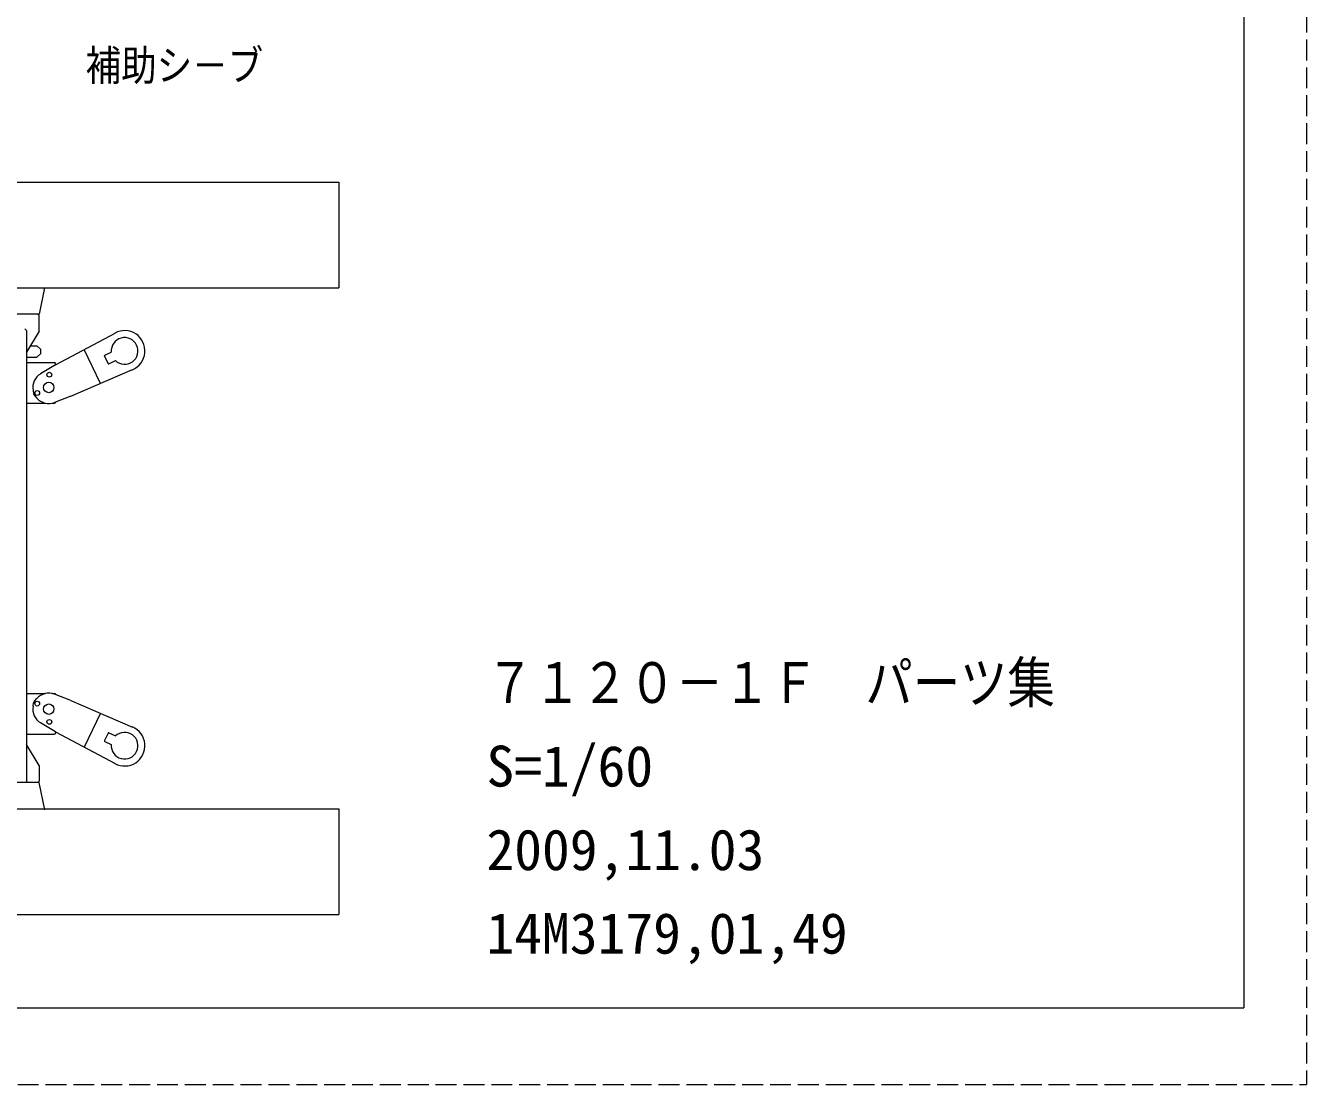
# Model space of a CAD drawing. Units: millimetres on the paper. Extents: x -420 to 420, y -297 to 297.
# Drawn here: x 236.6 to 420.5, y -297 to -145 of the extents above; entities that cross this region are included whole.
import ezdxf
from ezdxf.enums import TextEntityAlignment as Align

# ---------------------------------------------------------------- set-up
doc = ezdxf.new("R2010")
doc.units = ezdxf.units.MM
doc.linetypes.add('DASHED3', pattern=[4, 3, -1])
doc.layers.add('0-0_0', color=7, linetype='Continuous', lineweight=18)
doc.layers.add('0-1_1', color=7, linetype='Continuous', lineweight=18)
doc.styles.add('ＭＳ ゴシック', font='')
doc.styles.get('ＭＳ ゴシック').set_extended_font_data('MS Gothic')

msp = doc.modelspace()

# ---------------------------------------------------------------- linework, layer by layer
at = {"layer": '0-0_0'}
for p, q in [((150.078, -167.455), (281.611, -167.455)), ((281.611, -167.455), (281.611, -182.622)), ((150.078, -182.622), (281.611, -182.622)), ((239.353, -182.622), (238.578, -186.439)), ((238.578, -186.439), (231.57, -186.439)), ((238.395, -186.439), (238.561, -186.605)), ((238.561, -188.855), (238.561, -186.605)), ((236.511, -188.522), (236.761, -188.772)), ((236.761, -188.772), (236.761, -253.639)), ((238.561, -188.855), (236.761, -191.879)), ((240.937, -193.703), (249.473, -189.131)), ((237.316, -190.947), (238.261, -190.947)), ((238.761, -191.447), (238.261, -190.947)), ((236.761, -192.613), (238.261, -192.613)), ((238.261, -192.613), (238.761, -192.113)), ((238.761, -191.447), (238.761, -192.113)), ((247.367, -196.376), (245.025, -191.514)), ((248.483, -193.509), (247.962, -192.428)), ((248.001, -192.316), (248.941, -191.864)), ((236.761, -193.363), (240.747, -193.363)), ((240.937, -193.703), (238.796, -194.966)), ((240.986, -193.539), (241.022, -193.653)), ((243.107, -198.208), (252.003, -194.382)), ((248.594, -193.548), (249.534, -193.095)), ((237.701, -197.355), (237.788, -197.837)), ((237.912, -198.094), (238.235, -198.462)), ((243.107, -198.208), (240.786, -199.095)), ((236.761, -199.197), (239.487, -199.197)), ((240.442, -199.197), (240.767, -199.197)), ((240.978, -199.08), (241.027, -199.003)), ((236.761, -240.88), (239.487, -240.88)), ((237.701, -242.722), (237.788, -242.24)), ((237.912, -241.983), (238.235, -241.615)), ((240.442, -240.88), (240.767, -240.88)), ((243.107, -241.869), (240.786, -240.982)), ((240.978, -240.997), (241.027, -241.074)), ((243.107, -241.869), (252.003, -245.695)), ((247.367, -243.701), (245.025, -248.563)), ((240.937, -246.374), (238.796, -245.112)), ((240.937, -246.374), (249.473, -250.946)), ((236.761, -246.714), (240.747, -246.714)), ((238.561, -251.222), (236.761, -248.198)), ((240.986, -246.539), (241.022, -246.424)), ((248.483, -246.568), (247.962, -247.649)), ((248.001, -247.761), (248.941, -248.213)), ((248.594, -246.529), (249.534, -246.982)), ((238.561, -251.222), (238.561, -253.472)), ((238.578, -253.639), (231.57, -253.639)), ((238.395, -253.639), (238.561, -253.472)), ((239.384, -257.606), (238.578, -253.639)), ((150.078, -257.455), (281.611, -257.455)), ((281.611, -257.455), (281.611, -272.622)), ((150.078, -272.622), (281.611, -272.622))]:
    msp.add_line(p, q, dxfattribs=at)
for centre, radius in [((240.042, -195.115), 0.342), ((239.959, -196.947), 0.75), ((238.307, -197.742), 0.342), ((238.307, -242.335), 0.342), ((239.959, -243.13), 0.75), ((240.042, -244.962), 0.342)]:
    msp.add_circle(centre, radius, dxfattribs=at)
for centre, radius, start, end in [((250.85, -191.702), 2.917, 292.82891, 118.61635), ((250.85, -191.702), 1.917, 226.60948, 184.836), ((248.037, -192.392), 0.0833, 115.72274, 205.72274), ((240.747, -193.613), 0.25, 17.40853, 90), ((248.558, -193.473), 0.0833, 205.72273, 295.72274), ((239.965, -196.947), 2.3, 120.5266, 190.22401), ((238.313, -197.742), 0.533, 190.22401, 221.22147), ((239.965, -196.947), 2.3, 221.22147, 290.91887), ((240.767, -198.947), 0.25, 270, 327.78124), ((239.965, -243.13), 2.3, 69.08113, 138.77853), ((238.313, -242.335), 0.533, 138.77853, 169.77599), ((240.767, -241.13), 0.25, 32.21876, 90), ((239.965, -243.13), 2.3, 169.77599, 239.4734), ((250.85, -248.375), 2.917, 241.38365, 67.17109), ((240.747, -246.464), 0.25, 270, 342.59147), ((248.037, -247.686), 0.0833, 154.27726, 244.27726), ((248.558, -246.604), 0.0833, 64.27726, 154.27727), ((250.85, -248.375), 1.917, 175.164, 133.39052)]:
    msp.add_arc(centre, radius, start, end, dxfattribs=at)
at = {"layer": '0-1_1', "linetype": 'DASHED3'}
for p in [(420.5, 297), (-420.5, -297)]:
    msp.add_line(p, (420.5, -297), dxfattribs=at)
at = {"layer": '0-1_1'}
for p in [(411.5, 284), (-411.5, -286)]:
    msp.add_line(p, (411.5, -286), dxfattribs=at)

# ---------------------------------------------------------------- texts
at = {"layer": '0-0_0', "style": 'ＭＳ ゴシック', "width": 0.85}
msp.add_text('補助シ－ブ', height=4.399, dxfattribs=at).set_placement((245.249, -154.212), align=Align.BOTTOM_LEFT)
at = {"layer": '0-1_1', "style": 'ＭＳ ゴシック', "width": 0.85}
msp.add_text('７１２０－１Ｆ\u3000パーツ集', height=5.865, dxfattribs=at).set_placement((302.785, -244), align=Align.BOTTOM_LEFT)
at = {"layer": '0-1_1', "style": 'ＭＳ ゴシック'}
for s, p in [('S=1/60', (302.785, -256)), ('2009,11.03', (302.785, -268)), ('14M3179,01,49', (302.785, -280))]:
    msp.add_text(s, height=5.865, dxfattribs=at).set_placement(p, align=Align.BOTTOM_LEFT)

doc.saveas('drawing.dxf')
